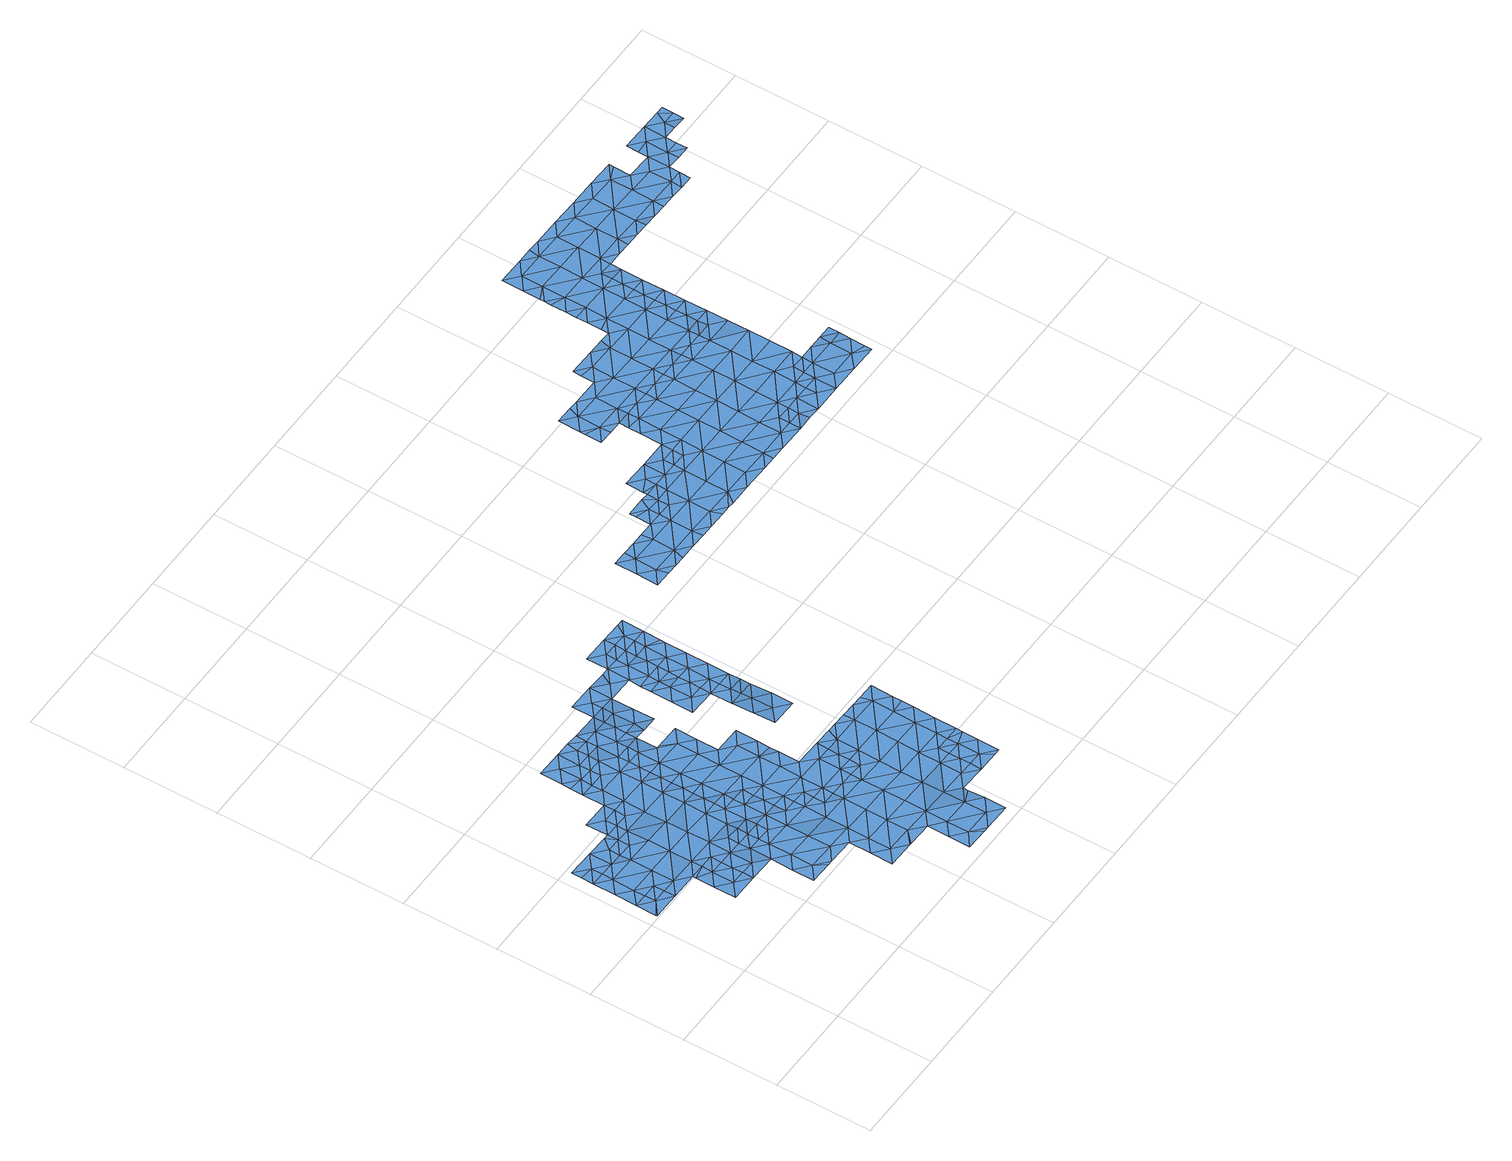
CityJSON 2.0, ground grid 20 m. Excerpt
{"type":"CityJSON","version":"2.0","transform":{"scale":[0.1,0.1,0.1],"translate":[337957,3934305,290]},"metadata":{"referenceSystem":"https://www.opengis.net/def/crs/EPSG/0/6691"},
"CityObjects":{
"waterbody1":{"type":"WaterBody","attributes":{"name":"5","class":"1140","function":"1","WaterBodyRiverFloodingRiskAttribute.description":"3","WaterBodyRiverFloodingRiskAttribute.rankOrg":"3","WaterBodyRiverFloodingRiskAttribute.adminType":"2","WaterBodyRiverFloodingRiskAttribute.scale":"L2"},"geometry":[{"type":"MultiSurface","lod":"1","boundaries":[[[0,1,2]],[[1,3,2]],[[4,5,2]],[[6,2,5]],[[3,7,2]],[[4,2,7]],[[6,0,2]]]}]},
"waterbody2":{"type":"WaterBody","attributes":{"name":"5","class":"1140","function":"1","WaterBodyRiverFloodingRiskAttribute.description":"3","WaterBodyRiverFloodingRiskAttribute.rankOrg":"1","WaterBodyRiverFloodingRiskAttribute.adminType":"2","WaterBodyRiverFloodingRiskAttribute.scale":"L2"},"geometry":[{"type":"MultiSurface","lod":"1","boundaries":[[[8,9,10]],[[11,9,8]],[[12,13,14]],[[13,10,14]],[[15,16,12]],[[15,12,14]],[[8,17,11]],[[18,17,8]],[[10,9,14]],[[13,12,19]],[[18,8,20]],[[14,9,15]],[[8,10,20]]]}]},
"waterbody3":{"type":"WaterBody","attributes":{"name":"5","class":"1140","function":"1","WaterBodyRiverFloodingRiskAttribute.description":"3","WaterBodyRiverFloodingRiskAttribute.rankOrg":"3","WaterBodyRiverFloodingRiskAttribute.adminType":"2","WaterBodyRiverFloodingRiskAttribute.scale":"L2"},"geometry":[{"type":"MultiSurface","lod":"1","boundaries":[[[21,22,23]],[[24,25,26]],[[26,27,24]],[[28,21,24]],[[24,21,23]],[[22,29,30]],[[29,22,21]],[[28,24,27]],[[25,24,23]],[[21,31,29]],[[31,21,32]],[[32,21,28]]]}]},
"waterbody4":{"type":"WaterBody","attributes":{"name":"5","class":"1140","function":"1","WaterBodyRiverFloodingRiskAttribute.description":"3","WaterBodyRiverFloodingRiskAttribute.rankOrg":"1","WaterBodyRiverFloodingRiskAttribute.adminType":"2","WaterBodyRiverFloodingRiskAttribute.scale":"L2"},"geometry":[{"type":"MultiSurface","lod":"1","boundaries":[[[33,34,35]],[[36,34,33]],[[34,37,35]],[[35,19,33]],[[38,35,37]],[[19,35,38]]]}]},
"waterbody5":{"type":"WaterBody","attributes":{"name":"5","class":"1140","function":"1","WaterBodyRiverFloodingRiskAttribute.description":"3","WaterBodyRiverFloodingRiskAttribute.rankOrg":"1","WaterBodyRiverFloodingRiskAttribute.adminType":"2","WaterBodyRiverFloodingRiskAttribute.scale":"L2"},"geometry":[{"type":"MultiSurface","lod":"1","boundaries":[[[39,40,41]],[[42,43,41]],[[42,44,45]],[[44,42,41]],[[46,44,41]],[[47,40,39]],[[43,39,41]],[[40,46,41]]]}]},
"waterbody6":{"type":"WaterBody","attributes":{"name":"5","class":"1140","function":"1","WaterBodyRiverFloodingRiskAttribute.description":"3","WaterBodyRiverFloodingRiskAttribute.rankOrg":"1","WaterBodyRiverFloodingRiskAttribute.adminType":"2","WaterBodyRiverFloodingRiskAttribute.scale":"L2"},"geometry":[{"type":"MultiSurface","lod":"1","boundaries":[[[48,49,50]],[[51,50,49]],[[52,53,54]],[[53,52,50]],[[51,53,50]],[[55,53,51]],[[56,57,58]],[[59,49,48]],[[59,60,61]],[[59,61,58]],[[59,58,49]],[[62,56,58]],[[61,62,58]],[[63,49,58]],[[60,59,48]],[[48,50,52]],[[63,57,64]],[[57,63,58]]]}]},
"waterbody7":{"type":"WaterBody","attributes":{"name":"5","class":"1140","function":"1","WaterBodyRiverFloodingRiskAttribute.description":"3","WaterBodyRiverFloodingRiskAttribute.rankOrg":"2","WaterBodyRiverFloodingRiskAttribute.adminType":"2","WaterBodyRiverFloodingRiskAttribute.scale":"L2"},"geometry":[{"type":"MultiSurface","lod":"1","boundaries":[[[65,66,67]],[[65,68,66]],[[68,69,66]],[[66,69,70]],[[71,70,69]],[[71,72,70]],[[73,66,70]],[[66,73,74]],[[73,75,74]],[[73,36,75]],[[76,77,78]],[[73,79,36]],[[34,36,79]],[[56,37,80]],[[80,37,79]],[[81,80,79]],[[70,81,79]],[[11,17,82]],[[83,82,17]],[[11,82,9]],[[9,82,84]],[[82,85,84]],[[85,82,86]],[[85,86,6]],[[85,6,87]],[[85,87,88]],[[85,88,84]],[[84,88,89]],[[76,90,77]],[[89,88,74]],[[88,91,74]],[[92,91,88]],[[93,91,92]],[[93,94,91]],[[93,95,94]],[[93,47,95]],[[93,96,47]],[[31,96,93]],[[96,40,47]],[[40,96,46]],[[97,98,99]],[[96,100,46]],[[96,28,100]],[[28,27,100]],[[27,26,100]],[[26,101,100]],[[102,103,104]],[[104,105,102]],[[105,106,102]],[[94,107,67]],[[108,107,94]],[[109,110,111]],[[112,111,110]],[[112,113,111]],[[101,114,115]],[[115,114,103]],[[116,115,103]],[[45,115,116]],[[45,44,115]],[[42,45,117]],[[117,43,42]],[[117,111,43]],[[117,118,111]],[[94,113,108]],[[119,120,121]],[[122,65,67]],[[49,63,51]],[[123,54,124]],[[125,55,126]],[[127,125,128]],[[129,123,124]],[[128,125,130]],[[131,130,125]],[[125,126,131]],[[81,70,72]],[[132,126,55]],[[64,80,81]],[[55,51,132]],[[51,63,132]],[[64,57,80]],[[57,56,80]],[[82,83,86]],[[0,6,86]],[[87,6,5]],[[87,92,88]],[[92,31,93]],[[32,96,31]],[[32,28,96]],[[114,101,133]],[[134,135,133]],[[114,136,103]],[[137,138,135]],[[139,104,136]],[[140,141,142]],[[105,104,143]],[[140,144,141]],[[145,105,143]],[[146,77,145]],[[147,148,144]],[[78,77,149]],[[99,149,97]],[[150,148,151]],[[152,153,97]],[[154,155,152]],[[150,151,156]],[[157,154,158]],[[154,157,155]],[[159,160,161]],[[162,163,164]],[[164,163,165]],[[165,166,167]],[[168,167,169]],[[67,107,122]],[[66,74,67]],[[70,79,73]],[[74,75,89]],[[36,33,75]],[[79,37,34]],[[15,9,84]],[[15,84,16]],[[19,12,33]],[[33,12,75]],[[12,16,75]],[[89,75,16]],[[89,16,84]],[[91,67,74]],[[91,94,67]],[[94,95,113]],[[95,47,39]],[[100,101,46]],[[46,101,115]],[[116,103,102]],[[117,45,116]],[[46,115,44]],[[39,43,95]],[[43,113,95]],[[113,43,111]],[[109,111,118]],[[170,171,117]],[[172,173,174]],[[103,136,104]],[[175,176,177]],[[178,179,176]],[[180,179,178]],[[90,76,180]],[[161,160,162]],[[161,162,164]],[[161,181,159]],[[78,182,183]],[[184,185,186]],[[98,97,153]],[[171,118,117]],[[173,170,174]],[[170,116,174]],[[117,116,170]],[[102,174,116]],[[106,174,102]],[[187,174,106]],[[187,172,174]],[[121,177,119]],[[176,119,177]],[[167,166,188]],[[189,167,188]],[[167,189,169]],[[175,190,176]],[[190,178,176]],[[191,178,190]],[[90,180,178]],[[168,119,176]],[[99,184,186]],[[149,99,186]],[[186,78,149]],[[182,78,186]],[[185,182,186]],[[183,181,78]],[[145,191,105]],[[191,190,192]],[[193,106,105]],[[194,193,105]],[[54,53,124]],[[53,55,124]],[[125,124,55]],[[127,124,125]],[[124,127,129]],[[191,194,105]],[[192,194,191]],[[195,81,72]],[[195,126,81]],[[132,81,126]],[[132,64,81]],[[63,64,132]],[[83,1,86]],[[86,1,0]],[[5,4,87]],[[30,87,4]],[[30,92,87]],[[29,92,30]],[[29,31,92]],[[135,114,133]],[[114,135,136]],[[138,136,135]],[[138,139,136]],[[141,139,142]],[[141,104,139]],[[141,143,104]],[[144,143,141]],[[144,145,143]],[[144,146,145]],[[148,146,144]],[[146,148,77]],[[148,149,77]],[[148,97,149]],[[150,97,148]],[[150,152,97]],[[152,150,154]],[[156,154,150]],[[154,156,158]],[[137,135,134]],[[140,142,196]],[[140,196,197]],[[151,148,147]],[[198,151,147]],[[198,147,197]],[[147,140,197]],[[140,147,144]],[[152,155,199]],[[199,153,152]],[[163,200,165]],[[165,200,166]],[[201,119,168]],[[202,119,201]],[[119,202,120]],[[168,203,201]],[[203,168,169]],[[179,168,176]],[[179,167,168]],[[167,179,165]],[[165,179,164]],[[180,164,179]],[[76,164,180]],[[164,76,161]],[[161,76,181]],[[90,178,191]],[[145,90,191]],[[77,90,145]],[[181,76,78]]]}]},
"waterbody8":{"type":"WaterBody","attributes":{"name":"5","class":"1140","function":"1","WaterBodyRiverFloodingRiskAttribute.description":"3","WaterBodyRiverFloodingRiskAttribute.rankOrg":"1","WaterBodyRiverFloodingRiskAttribute.adminType":"2","WaterBodyRiverFloodingRiskAttribute.scale":"L2"},"geometry":[{"type":"MultiSurface","lod":"1","boundaries":[[[204,205,206]],[[122,107,204]],[[107,205,204]],[[108,205,107]],[[108,113,205]],[[205,113,112]],[[112,110,205]],[[205,110,206]],[[207,208,209]],[[210,211,212]],[[212,211,207]],[[213,214,215]],[[209,213,215]],[[216,213,209]],[[217,213,216]],[[217,216,206]],[[206,218,217]],[[110,218,206]],[[218,110,109]],[[219,72,220]],[[72,71,220]],[[68,65,221]],[[204,221,65]],[[222,223,172]],[[173,172,223]],[[131,195,219]],[[131,219,130]],[[224,130,219]],[[126,195,131]],[[223,222,218]],[[71,69,220]],[[210,224,211]],[[211,208,207]],[[220,69,221]],[[209,208,216]],[[211,224,220]],[[216,204,206]],[[204,65,122]],[[68,221,69]],[[225,214,217]],[[225,217,226]],[[226,217,227]],[[226,227,228]],[[228,229,120]],[[214,213,217]],[[222,227,218]],[[175,177,230]],[[230,177,229]],[[230,229,231]],[[231,229,222]],[[171,170,223]],[[220,208,211]],[[221,208,220]],[[208,221,216]],[[216,221,204]],[[187,106,231]],[[231,172,187]],[[223,170,173]],[[222,172,231]],[[121,120,229]],[[218,118,223]],[[227,217,218]],[[230,231,194]],[[177,121,229]],[[192,230,194]],[[231,106,193]],[[193,194,231]],[[192,190,230]],[[190,175,230]],[[224,219,220]],[[195,72,219]],[[171,223,118]],[[109,118,218]],[[228,222,229]],[[222,228,227]]]}]},
"waterbody9":{"type":"WaterBody","attributes":{"name":"5","class":"1140","function":"1","WaterBodyRiverFloodingRiskAttribute.description":"3","WaterBodyRiverFloodingRiskAttribute.rankOrg":"1","WaterBodyRiverFloodingRiskAttribute.adminType":"2","WaterBodyRiverFloodingRiskAttribute.scale":"L2"},"geometry":[{"type":"MultiSurface","lod":"1","boundaries":[[[232,129,233]],[[234,232,233]],[[235,234,233]],[[233,129,127]],[[233,236,235]],[[127,236,233]],[[236,127,128]],[[236,237,235]],[[236,238,237]],[[128,238,236]],[[130,238,128]],[[129,232,123]]]}]},
"waterbody10":{"type":"WaterBody","attributes":{"name":"5","class":"1140","function":"1","WaterBodyRiverFloodingRiskAttribute.description":"3","WaterBodyRiverFloodingRiskAttribute.rankOrg":"2","WaterBodyRiverFloodingRiskAttribute.adminType":"2","WaterBodyRiverFloodingRiskAttribute.scale":"L2"},"geometry":[{"type":"MultiSurface","lod":"1","boundaries":[[[234,239,240]],[[241,239,234]],[[242,240,239]],[[242,123,240]],[[234,243,241]],[[243,244,245]],[[246,247,245]],[[248,249,250]],[[248,251,249]],[[232,234,240]],[[232,240,123]],[[252,239,241]],[[252,241,251]],[[243,251,241]],[[249,251,243]],[[245,249,243]],[[249,245,247]],[[253,249,247]],[[253,250,249]],[[254,255,246]],[[254,246,245]],[[244,254,245]],[[244,256,254]]]}]},
"waterbody11":{"type":"WaterBody","attributes":{"name":"5","class":"1140","function":"1","WaterBodyRiverFloodingRiskAttribute.description":"3","WaterBodyRiverFloodingRiskAttribute.rankOrg":"1","WaterBodyRiverFloodingRiskAttribute.adminType":"2","WaterBodyRiverFloodingRiskAttribute.scale":"L2"},"geometry":[{"type":"MultiSurface","lod":"1","boundaries":[[[257,258,259]],[[259,258,260]],[[261,262,260]],[[263,257,259]],[[260,262,259]],[[254,261,255]],[[262,261,254]],[[254,256,262]],[[262,256,264]],[[262,264,259]],[[264,263,259]]]}]},
"waterbody12":{"type":"WaterBody","attributes":{"name":"5","class":"1140","function":"1","WaterBodyRiverFloodingRiskAttribute.description":"3","WaterBodyRiverFloodingRiskAttribute.rankOrg":"3","WaterBodyRiverFloodingRiskAttribute.adminType":"2","WaterBodyRiverFloodingRiskAttribute.scale":"L2"},"geometry":[{"type":"MultiSurface","lod":"1","boundaries":[[[265,266,267]],[[185,184,268]],[[182,268,265]],[[268,269,266]],[[268,266,265]],[[265,267,159]],[[268,182,185]],[[159,181,265]],[[267,160,159]],[[181,183,265]],[[270,268,184]],[[269,268,270]],[[183,182,265]]]}]},
"waterbody13":{"type":"WaterBody","attributes":{"name":"5","class":"1140","function":"1","WaterBodyRiverFloodingRiskAttribute.description":"3","WaterBodyRiverFloodingRiskAttribute.rankOrg":"1","WaterBodyRiverFloodingRiskAttribute.adminType":"2","WaterBodyRiverFloodingRiskAttribute.scale":"L2"},"geometry":[{"type":"MultiSurface","lod":"1","boundaries":[[[271,272,273]],[[273,272,274]],[[275,274,272]],[[276,275,272]],[[277,278,271]],[[277,271,273]],[[279,276,272]],[[277,273,280]],[[278,279,271]],[[279,272,271]]]}]},
"waterbody14":{"type":"WaterBody","attributes":{"name":"5","class":"1140","function":"1","WaterBodyRiverFloodingRiskAttribute.description":"3","WaterBodyRiverFloodingRiskAttribute.rankOrg":"2","WaterBodyRiverFloodingRiskAttribute.adminType":"2","WaterBodyRiverFloodingRiskAttribute.scale":"L2"},"geometry":[{"type":"MultiSurface","lod":"1","boundaries":[[[275,281,274]],[[282,283,281]],[[283,257,281]],[[281,284,282]],[[284,275,276]],[[275,284,281]],[[274,281,257]]]}]},
"waterbody15":{"type":"WaterBody","attributes":{"name":"5","class":"1140","function":"1","WaterBodyRiverFloodingRiskAttribute.description":"3","WaterBodyRiverFloodingRiskAttribute.rankOrg":"1","WaterBodyRiverFloodingRiskAttribute.adminType":"2","WaterBodyRiverFloodingRiskAttribute.scale":"L2"},"geometry":[{"type":"MultiSurface","lod":"1","boundaries":[[[248,285,251]],[[250,286,248]],[[286,287,285]],[[288,285,287]],[[248,286,285]],[[288,251,285]]]}]},
"waterbody16":{"type":"WaterBody","attributes":{"name":"5","class":"1140","function":"1","WaterBodyRiverFloodingRiskAttribute.description":"3","WaterBodyRiverFloodingRiskAttribute.rankOrg":"3","WaterBodyRiverFloodingRiskAttribute.adminType":"2","WaterBodyRiverFloodingRiskAttribute.scale":"L2"},"geometry":[{"type":"MultiSurface","lod":"1","boundaries":[[[289,247,290]],[[253,247,289]],[[291,253,289]],[[246,255,290]],[[250,253,291]],[[289,292,291]],[[283,282,293]],[[294,293,282]],[[260,258,293]],[[258,257,293]],[[257,283,293]],[[247,246,290]],[[290,295,289]],[[289,296,292]],[[261,260,297]],[[297,294,298]],[[293,294,297]],[[260,293,297]],[[255,261,297]],[[255,297,290]],[[297,298,290]],[[290,298,295]],[[296,289,295]]]}]},
"waterbody17":{"type":"WaterBody","attributes":{"name":"5","class":"1140","function":"1","WaterBodyRiverFloodingRiskAttribute.description":"3","WaterBodyRiverFloodingRiskAttribute.rankOrg":"2","WaterBodyRiverFloodingRiskAttribute.adminType":"2","WaterBodyRiverFloodingRiskAttribute.scale":"L2"},"geometry":[{"type":"MultiSurface","lod":"1","boundaries":[[[250,291,299]],[[286,250,299]],[[292,300,299]],[[287,286,299]],[[301,287,299]],[[300,301,299]],[[291,292,299]]]}]},
"waterbody18":{"type":"WaterBody","attributes":{"name":"5","class":"1140","function":"1","WaterBodyRiverFloodingRiskAttribute.description":"3","WaterBodyRiverFloodingRiskAttribute.rankOrg":"2","WaterBodyRiverFloodingRiskAttribute.adminType":"2","WaterBodyRiverFloodingRiskAttribute.scale":"L2"},"geometry":[{"type":"MultiSurface","lod":"1","boundaries":[[[302,303,304]],[[305,304,303]],[[305,306,307]],[[306,305,303]],[[308,303,302]],[[309,307,306]],[[308,310,303]],[[311,309,306]],[[306,303,310]],[[312,311,306]],[[310,308,313]],[[306,310,312]],[[312,314,311]],[[310,313,315]],[[316,312,310]],[[317,310,315]],[[314,312,318]],[[319,317,315]],[[312,316,318]],[[310,317,316]],[[319,320,317]],[[321,318,316]],[[316,322,321]],[[317,320,323]],[[316,317,324]],[[316,324,322]],[[320,325,323]],[[317,323,324]],[[326,323,325]],[[322,327,328]],[[329,330,328]],[[322,324,327]],[[323,331,324]],[[329,328,327]],[[332,331,326]],[[323,326,331]],[[331,333,324]],[[324,334,327]],[[333,334,324]],[[329,327,335]],[[336,331,332]],[[327,334,335]],[[336,337,331]],[[338,335,334]],[[333,331,339]],[[333,340,334]],[[334,341,338]],[[342,337,336]],[[339,340,333]],[[331,337,339]],[[334,340,341]],[[341,343,344]],[[337,345,339]],[[345,337,342]],[[343,346,344]],[[341,340,343]],[[347,340,339]],[[345,347,339]],[[346,348,349]],[[345,342,350]],[[346,343,348]],[[349,351,352]],[[348,351,349]],[[347,353,340]],[[340,354,343]],[[352,355,356]],[[345,350,357]],[[343,354,348]],[[355,352,351]],[[345,358,347]],[[340,353,354]],[[358,345,357]],[[351,348,359]],[[347,360,353]],[[355,351,361]],[[362,361,351]],[[348,354,359]],[[362,351,359]],[[347,358,360]],[[358,357,363]],[[353,360,364]],[[354,353,365]],[[366,361,362]],[[358,367,360]],[[358,363,368]],[[359,354,365]],[[353,364,365]],[[367,358,368]],[[369,364,360]],[[367,369,360]],[[362,359,370]],[[366,362,371]],[[359,365,370]],[[372,369,367]],[[373,362,370]],[[371,362,373]],[[364,374,365]],[[375,374,364]],[[375,364,369]],[[376,370,365]],[[377,371,373]],[[372,378,369]],[[374,376,365]],[[376,373,370]],[[379,377,373]],[[380,369,378]],[[369,381,375]],[[381,374,375]],[[382,380,378]],[[383,373,376]],[[379,373,383]],[[381,369,380]],[[384,376,374]],[[381,385,374]],[[386,379,383]],[[382,387,380]],[[385,384,374]],[[384,383,376]],[[388,381,380]],[[389,386,383]],[[390,388,380]],[[390,380,387]],[[391,389,383]],[[384,391,383]],[[392,385,381]],[[392,381,388]],[[393,392,388]],[[392,394,385]],[[385,395,384]],[[396,389,391]],[[395,391,384]],[[391,397,396]],[[385,394,395]],[[398,397,391]],[[391,395,398]],[[398,399,397]],[[400,399,401]],[[400,397,399]],[[399,402,401]],[[403,401,402]],[[404,403,402]],[[405,406,407]],[[407,404,405]],[[404,402,405]],[[408,409,410]],[[409,406,405]],[[408,406,409]],[[411,412,413]],[[411,410,409]],[[413,410,411]],[[414,412,411]]]}]},
"waterbody19":{"type":"WaterBody","attributes":{"name":"5","class":"1140","function":"1","WaterBodyRiverFloodingRiskAttribute.description":"3","WaterBodyRiverFloodingRiskAttribute.rankOrg":"1","WaterBodyRiverFloodingRiskAttribute.adminType":"2","WaterBodyRiverFloodingRiskAttribute.scale":"L2"},"geometry":[{"type":"MultiSurface","lod":"1","boundaries":[[[415,416,417]],[[328,416,415]],[[416,328,330]],[[321,322,328]],[[415,318,321]],[[415,418,318]],[[321,328,415]],[[415,417,418]]]}]},
"waterbody20":{"type":"WaterBody","attributes":{"name":"5","class":"1140","function":"1","WaterBodyRiverFloodingRiskAttribute.description":"3","WaterBodyRiverFloodingRiskAttribute.rankOrg":"1","WaterBodyRiverFloodingRiskAttribute.adminType":"2","WaterBodyRiverFloodingRiskAttribute.scale":"L2"},"geometry":[{"type":"MultiSurface","lod":"1","boundaries":[[[335,338,419]],[[329,335,420]],[[329,420,421]],[[420,335,422]],[[329,421,330]],[[423,420,422]],[[344,346,419]],[[338,341,344]],[[419,346,422]],[[421,420,423]],[[335,419,422]],[[338,344,419]]]}]},
"waterbody21":{"type":"WaterBody","attributes":{"name":"5","class":"1140","function":"1","WaterBodyRiverFloodingRiskAttribute.description":"3","WaterBodyRiverFloodingRiskAttribute.rankOrg":"3","WaterBodyRiverFloodingRiskAttribute.adminType":"2","WaterBodyRiverFloodingRiskAttribute.scale":"L2"},"geometry":[{"type":"MultiSurface","lod":"1","boundaries":[[[390,387,424]],[[393,388,390]],[[425,426,427]],[[426,428,427]],[[382,378,429]],[[430,431,363]],[[432,433,425]],[[431,430,434]],[[368,363,431]],[[372,368,431]],[[429,378,434]],[[368,372,367]],[[432,435,436]],[[387,382,429]],[[431,434,378]],[[432,437,433]],[[438,435,432]],[[438,439,435]],[[438,387,439]],[[434,439,429]],[[438,424,387]],[[426,425,433]],[[427,440,425]],[[393,390,424]],[[429,439,387]],[[438,432,424]],[[436,437,432]],[[424,432,425]],[[424,425,440]],[[440,393,424]],[[378,372,431]]]}]},
"waterbody22":{"type":"WaterBody","attributes":{"name":"5","class":"1140","function":"1","WaterBodyRiverFloodingRiskAttribute.description":"3","WaterBodyRiverFloodingRiskAttribute.rankOrg":"1","WaterBodyRiverFloodingRiskAttribute.adminType":"2","WaterBodyRiverFloodingRiskAttribute.scale":"L2"},"geometry":[{"type":"MultiSurface","lod":"1","boundaries":[[[441,442,443]],[[444,445,446]],[[447,444,446]],[[448,449,450]],[[451,452,453]],[[454,449,455]],[[451,456,457]],[[458,459,460]],[[461,459,458]],[[461,462,459]],[[463,464,462]],[[463,465,466]],[[467,468,469]],[[467,469,470]],[[471,470,469]],[[412,471,469]],[[472,412,469]],[[413,412,472]],[[414,473,471]],[[456,474,457]],[[474,456,475]],[[476,477,475]],[[478,479,480]],[[480,481,482]],[[483,484,485]],[[465,486,466]],[[463,466,464]],[[459,462,464]],[[460,459,455]],[[487,488,489]],[[490,491,492]],[[493,491,490]],[[356,491,493]],[[491,356,494]],[[356,355,494]],[[495,496,453]],[[453,496,451]],[[496,456,451]],[[456,497,475]],[[497,476,475]],[[480,483,481]],[[484,483,480]],[[479,484,480]],[[480,482,478]],[[477,482,475]],[[482,488,475]],[[481,488,482]],[[488,481,489]],[[488,474,475]],[[488,487,474]],[[460,457,474]],[[460,455,457]],[[455,451,457]],[[449,451,455]],[[451,449,452]],[[448,452,449]],[[447,450,444]],[[449,444,450]],[[444,449,454]],[[444,454,445]],[[454,498,445]],[[454,466,498]],[[454,464,466]],[[464,454,459]],[[454,455,459]],[[486,498,466]],[[486,470,498]],[[470,486,499]],[[500,499,486]],[[501,499,500]],[[502,499,501]],[[502,503,499]],[[504,503,502]],[[504,505,503]],[[506,507,508]],[[507,506,509]],[[510,509,506]],[[509,510,511]],[[512,511,510]],[[513,511,512]],[[513,472,511]],[[513,410,472]],[[408,410,513]],[[407,406,512]],[[512,404,407]],[[512,514,404]],[[515,514,512]],[[515,516,514]],[[517,516,515]],[[516,517,389]],[[386,389,517]],[[377,379,518]],[[517,518,379]],[[519,518,517]],[[519,520,518]],[[519,506,520]],[[506,442,520]],[[442,441,520]],[[442,521,443]],[[441,522,523]],[[522,524,523]],[[525,524,522]],[[525,526,524]],[[445,471,473]],[[445,473,527]],[[527,446,445]],[[401,403,514]],[[400,401,516]],[[396,400,516]],[[397,400,396]],[[528,371,518]],[[366,371,528]],[[366,528,361]],[[523,528,520]],[[523,494,528]],[[494,361,528]],[[355,361,494]],[[529,491,524]],[[524,491,494]],[[503,468,467]],[[468,530,469]],[[530,468,531]],[[532,531,468]],[[532,468,505]],[[533,530,531]],[[534,530,533]],[[530,534,535]],[[534,536,535]],[[537,535,536]],[[511,535,537]],[[511,537,538]],[[530,535,472]],[[530,472,469]],[[414,471,412]],[[403,404,514]],[[492,491,529]],[[524,526,529]],[[524,494,523]],[[520,441,523]],[[518,520,528]],[[518,371,377]],[[517,379,386]],[[396,516,389]],[[517,515,519]],[[510,519,515]],[[516,401,514]],[[408,513,406]],[[413,472,410]],[[511,472,535]],[[406,513,512]],[[510,515,512]],[[538,509,511]],[[506,519,510]],[[508,442,506]],[[521,442,508]],[[505,468,503]],[[503,467,499]],[[465,500,486]],[[470,499,467]],[[471,498,470]],[[445,498,471]]]}]}
},
"vertices":[
[30,433,32],[2,434,32],[30,410,32],[1,391,32],[58,387,33],[58,410,33],[58,433,33],[1,388,32],
[32,549,32],[60,525,32],[61,572,31],[32,526,32],[117,548,31],[108,571,30],[89,548,31],[88,525,31],[117,524,31],[3,526,32],[4,552,32],[118,571,30],[4,573,32],
[142,362,35],[114,379,35],[113,340,35],[141,316,36],[113,293,36],[169,292,36],[170,315,36],[170,338,35],[143,385,35],[114,386,35],[171,385,35],[170,362,35],
[146,570,30],[175,593,29],[146,593,29],[174,570,29],[175,616,29],[118,617,29],
[256,383,33],[227,361,34],[255,360,34],[284,360,33],[284,383,32],[255,337,34],[283,336,33],[227,337,34],[228,384,34],
[234,753,27],[233,707,27],[262,730,26],[262,707,26],[266,753,26],[290,729,25],[291,752,25],[290,706,25],[176,662,28],[204,661,28],[205,685,28],[206,731,27],[178,754,27],[177,708,28],[176,688,28],[233,684,27],[233,661,27],
[287,521,29],[259,545,29],[258,499,30],[287,544,28],[288,568,28],[260,591,28],[288,591,27],[288,614,27],[202,546,29],[201,500,31],[145,547,30],[593,215,27],[535,170,28],[592,169,27],[203,592,29],[204,638,28],[260,637,27],[31,503,32],[3,480,32],[88,502,32],[87,456,33],[30,457,32],[86,409,34],[144,455,33],[145,501,32],[536,216,27],[200,454,33],[143,408,35],[200,407,34],[257,452,31],[256,406,32],[199,361,35],[534,78,32],[562,90,30],[563,100,29],[198,315,36],[226,291,35],[367,266,31],[310,267,34],[366,219,32],[424,265,30],[396,288,30],[286,475,30],[285,452,31],[341,405,30],[342,428,30],[313,405,31],[313,428,31],[285,429,31],[254,268,35],[255,314,34],[311,313,33],[312,359,32],[341,382,31],[539,355,27],[511,379,28],[510,355,28],[286,498,29],[348,751,22],[319,729,24],[318,683,25],[289,660,26],[347,705,24],[346,682,24],[347,728,23],[346,659,24],[318,659,26],[261,684,27],[225,245,35],[224,199,35],[253,221,35],[310,220,34],[272,198,34],[281,198,34],[338,197,33],[365,127,33],[365,173,33],[337,151,33],[423,218,30],[422,172,31],[480,217,29],[479,171,30],[421,126,32],[478,125,31],[535,124,30],[477,79,32],[449,102,32],[533,31,33],[562,54,32],[476,32,33],[504,9,33],[448,56,33],[494,9,33],[447,10,33],[649,191,27],[678,191,27],[650,214,27],[678,237,27],[679,283,27],[650,260,27],[651,307,27],[680,329,27],[652,353,27],[595,354,27],[624,376,27],[340,335,32],[340,359,31],[397,334,30],[368,335,31],[368,312,31],[510,309,27],[538,309,27],[510,332,27],[537,262,27],[595,308,27],[594,261,27],[621,192,27],[620,145,28],[620,168,27],[619,99,28],[620,122,28],[591,123,28],[396,311,30],[681,375,27],[646,376,27],[509,286,27],[480,264,28],[481,287,28],[424,288,29],[453,287,29],[289,637,27],[336,104,33],[393,103,33],[397,103,32],[561,8,33],[680,309,27],[568,378,27],[549,378,27],[595,377,27],
[315,498,29],[314,451,30],[370,450,29],[401,565,27],[372,543,28],[400,519,28],[351,613,27],[373,589,27],[402,612,27],[428,496,27],[456,472,28],[457,518,27],[371,497,28],[427,449,28],[370,404,30],[317,636,26],[316,590,27],[315,544,28],[425,357,29],[369,358,31],[345,613,27],[455,445,28],[455,426,29],[426,403,29],[454,380,29],[482,356,28],[481,310,28],[425,311,29],
[376,751,21],[375,728,22],[404,750,20],[403,704,22],[375,682,23],[403,658,23],[370,658,24],
[405,797,20],[376,774,21],[433,773,19],[348,798,21],[461,749,18],[460,725,17],[489,726,17],[517,725,17],[518,748,17],[490,795,17],[490,772,17],[518,794,16],[462,796,18],[445,796,18],[518,771,16],[488,703,17],[517,702,17],[460,703,17],
[515,610,17],[515,633,17],[487,633,18],[516,656,17],[516,679,17],[488,679,18],[458,611,18],[459,657,18],
[649,168,27],[677,144,27],[677,176,27],[648,122,28],[676,98,28],[663,98,28],
[541,494,25],[542,540,22],[513,517,23],[514,563,19],[543,563,20],[571,562,20],[514,471,25],[569,470,25],[570,516,24],[513,471,25],
[543,586,18],[572,609,17],[543,609,17],[571,584,19],
[491,818,17],[519,818,16],[519,841,16],[463,842,17],
[546,771,16],[545,725,16],[547,794,16],[575,793,16],[544,632,16],[573,655,16],[574,747,16],[574,757,16],[545,678,16],[573,701,16],
[547,817,16],[576,840,16],[561,840,16],
[724,837,8],[718,860,8],[689,838,8],[690,884,8],[719,906,8],[691,930,8],[746,837,8],[721,930,8],[775,859,8],[748,929,8],[776,905,8],[768,836,8],[774,929,8],[803,836,8],[832,904,8],[831,858,8],[804,928,8],[833,835,8],[859,835,8],[833,928,8],[861,927,8],[888,857,8],[889,903,8],[896,834,8],[916,834,8],[890,950,8],[861,950,8],[890,973,8],[862,973,8],[945,856,8],[929,833,8],[945,902,8],[946,949,8],[918,972,8],[973,833,9],[1001,855,9],[947,972,8],[1002,901,9],[1003,948,9],[975,971,9],[1029,831,10],[1004,994,9],[976,994,9],[1058,854,10],[976,1017,9],[1059,900,10],[1005,1040,9],[977,1064,9],[1056,831,10],[1006,1086,9],[977,1089,9],[1060,947,10],[1060,993,10],[1006,1109,9],[978,1110,8],[1086,830,11],[1115,853,11],[1061,1039,9],[1115,899,11],[1034,1109,9],[1062,1085,9],[1143,829,12],[1116,945,11],[1117,992,11],[1063,1108,9],[1143,876,12],[1143,853,12],[1172,898,12],[1118,1038,10],[1091,1108,9],[1172,875,12],[1119,1084,10],[1174,991,12],[1173,944,12],[1175,1037,11],[1119,1107,9],[1200,875,13],[1148,1107,9],[1229,897,14],[1230,943,14],[1228,874,14],[1176,1083,10],[1231,1036,12],[1230,990,13],[1176,1106,10],[1257,874,14],[1258,920,15],[1204,1106,10],[1257,897,14],[1232,1082,11],[1286,942,16],[1286,919,15],[1287,989,15],[1288,1035,14],[1233,1105,10],[1261,1105,11],[1289,1081,12],[1290,1127,10],[1261,1128,10],[1262,1151,9],[1291,1173,8],[1262,1174,8],[1263,1197,8],[1291,1220,7],[1263,1243,6],[1263,1220,7],[1264,1266,6],[1292,1266,6],[1264,1290,6],[1293,1312,5],[1265,1336,5],[1265,1313,6],[1293,1335,5],
[833,951,8],[845,974,8],[805,974,8],[805,960,8],
[947,995,8],[891,996,8],[862,982,8],[919,1018,8],[863,1019,8],
[1285,896,15],[1342,895,16],[1371,896,17],[1343,918,17],[1371,918,17],[1228,851,14],[1173,829,13],[1171,852,12],[1341,849,16],[1370,872,16],[1199,828,13],[1313,826,16],[1369,825,16],[1369,840,16],[1285,850,15],[1256,827,15],[1314,919,16],
[1036,1201,8],[1065,1224,8],[1036,1229,8],[1407,1356,4],[1351,1357,5],[1378,1334,5],[1407,1333,5],[1463,1332,4],[1464,1355,4],[1435,1333,4],[1521,1354,3],[1492,1332,3],[1520,1331,3],[1408,1403,4],[1465,1401,4],[1549,1377,2],[1521,1400,2],[1494,1460,3],[1466,1448,3],[1493,1424,3],[1494,1470,3],[1438,1471,4],[1381,1472,4],[1409,1449,4],[1324,1473,5],[1352,1450,5],[1238,1406,5],[1181,1407,5],[1237,1359,5],[1295,1405,5],[1294,1358,5],[1236,1313,6],[1322,1335,5],[1550,1423,1],[1578,1399,1],[1606,1376,1],[1606,1399,1],[1635,1422,1],[1663,1421,0],[1636,1445,0],[1608,1468,1],[1607,1422,1],[1648,1468,0],[1664,1444,0],[1664,1467,0],[1296,1451,5],[1550,1444,1],[1579,1446,1],[1551,1469,1],[921,1111,8],[950,1133,8],[922,1146,8],[951,1110,8],[1006,1132,8],[1548,1331,2],[1549,1354,2],[1578,1376,1],[1351,1404,5],[1239,1452,5],[1268,1474,5],[1242,1475,5],[1211,1475,5],[1182,1453,5],[1154,1476,5],[1153,1430,5],[1121,1223,8],[1127,1246,7],[1093,1246,8],[1150,1245,7],[1178,1222,7],[1179,1268,6],[1235,1221,7],[1236,1267,6],[1234,1175,8],[1177,1176,8],[1233,1128,9],[1176,1129,9],[1120,1130,9],[1121,1177,8],[1064,1178,8],[1037,1247,8],[979,1202,8],[1007,1179,8],[951,1180,8],[960,1203,8],[923,1203,8],[1350,1334,5],[1063,1131,9],[922,1157,8],[1181,1360,5],[1153,1384,5],[1153,1394,5],[1152,1371,5],[1152,1338,6],[1180,1314,6],[1151,1315,6],[1151,1292,6],[1150,1261,7]
]}
